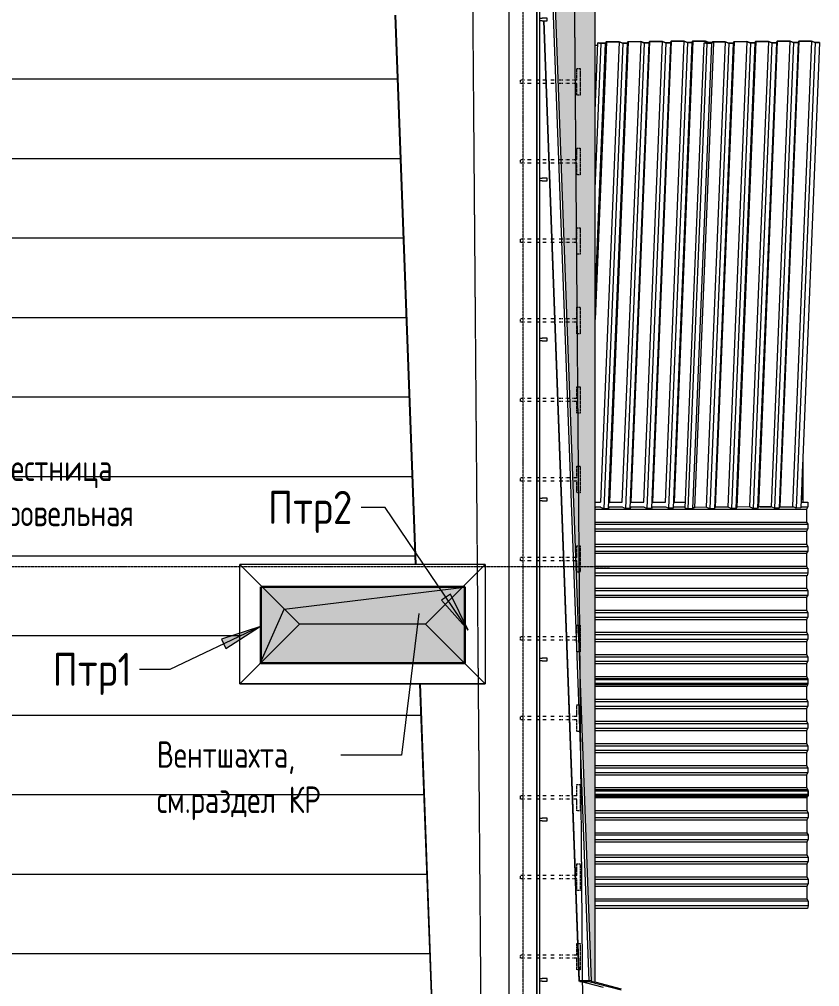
# Model space of a CAD drawing. Header units: millimetres. Extents: x -10178924 to 11692288, y -947381 to 58396.
# Drawn here: x 51549 to 57585, y -547449 to -540151 of the extents above; entities that cross this region are included whole.
import ezdxf

# ---------------------------------------------------------------- set-up
doc = ezdxf.new("R2010")
doc.units = ezdxf.units.MM
for name, pattern in [('ADSK_Линия сетки', [25, 20, -2.5, 0, -2.5]), ('ADSK_Скрыто', [6, 3, -3]), ('ADSK_Штриховая_ш3 п1_5', [4.5, 3, -1.5])]:
    doc.linetypes.add(name, pattern=pattern)
for name, color, linetype, lineweight in [('Аннотация', 7, 'Continuous', 18), ('Антураж', 7, 'Continuous', 18), ('Воздуховоды', 7, 'Continuous', 18), ('Крыша штриховка', 7, 'Continuous', 9), ('Обобщенные модели', 7, 'Continuous', 18), ('Ограждение', 7, 'Continuous', 9), ('Оси', 253, 'Continuous', 9), ('Перекрытие', 7, 'Continuous', 18), ('Перекрытие штриховка', 7, 'Continuous', 18), ('Узлы', 7, 'Continuous', 18)]:
    doc.layers.add(name, color=color, linetype=linetype, lineweight=lineweight)
doc.layers.add('Линии', color=7, linetype='Continuous', lineweight=9, true_color=0x00a600)
doc.styles.add('GOST Common_3', font='GOST_Common.ttf', dxfattribs={"width": 0.8, "height": 350})
doc.styles.add('GOST Common_4', font='GOST_Common.ttf', dxfattribs={"width": 0.9, "height": 200})

# ---------------------------------------------------------------- blocks, each defined once
blk = doc.blocks.new('Roof Cladding - 833x50mm-4469260-План кровли АР')
at = {"layer": 'Обобщенные модели'}
for p, q in [((55891.9, 18552.9), (57497, 18552.9)), ((57497, 18552.9), (57497, 18517.9)), ((55891.9, 18517.9), (57497, 18517.9)), ((55891.9, 18500.9), (57487, 18500.9)), ((57489, 18504.4), (57487, 18500.9)), ((57487, 18500.9), (57487, 18403.2)), ((57497, 18517.9), (57491, 18507.8)), ((55891.9, 18403.2), (57487, 18403.2)), ((57487, 18403.2), (57497, 18386.2)), ((55891.9, 18386.2), (57497, 18386.2)), ((55891.9, 18351.2), (57497, 18351.2)), ((55891.9, 18334.2), (57487, 18334.2)), ((57497, 18351.2), (57487, 18334.2)), ((57487, 18334.2), (57487, 18236.5)), ((57497, 18386.2), (57497, 18351.2)), ((55891.9, 18236.5), (57487, 18236.5)), ((55891.9, 18219.5), (57497, 18219.5)), ((55891.9, 18184.5), (57497, 18184.5)), ((57487, 18236.5), (57497, 18219.5)), ((57497, 18184.5), (57487, 18167.5)), ((57497, 18219.5), (57497, 18184.5)), ((55891.9, 18167.5), (57487, 18167.5)), ((57487, 18167.5), (57487, 18069.8)), ((55891.9, 18069.8), (57487, 18069.8)), ((55891.9, 18052.8), (57497, 18052.8)), ((57487, 18069.8), (57497, 18052.8)), ((57497, 18052.8), (57497, 18017.8)), ((55891.9, 18017.8), (57497, 18017.8)), ((55891.9, 18000.8), (57487, 18000.8)), ((57497, 18017.8), (57487, 18000.8)), ((57487, 18000.8), (57487, 17903.1)), ((55891.9, 17903.1), (57487, 17903.1)), ((55891.9, 17886.1), (57497, 17886.1)), ((57487, 17903.1), (57497, 17886.1)), ((57497, 17886.1), (57497, 17851.1)), ((55891.9, 17851.1), (57497, 17851.1)), ((55891.9, 17834.1), (57487, 17834.1)), ((57497, 17851.1), (57487, 17834.1)), ((57487, 17834.1), (57487, 17736.4)), ((55891.9, 17736.4), (57487, 17736.4)), ((57487, 17736.4), (57497, 17719.4)), ((57497, 17719.4), (55891.9, 17719.4)), ((57497, 17684.4), (55891.9, 17684.4)), ((57492.9, 17664.4), (55891.9, 17664.4)), ((57497, 17684.4), (57492.9, 17664.4)), ((57497, 17719.4), (57497, 17684.4))]:
    blk.add_line(p, q, dxfattribs=at)
blk = doc.blocks.new('Roof Cladding - 833x50mm-3052798-План кровли АР')
at = {"layer": 'Обобщенные модели'}
for p, q in [((55891.9, 19392.9), (57494.5, 19392.9)), ((55891.9, 19357.9), (57494.5, 19357.9)), ((55891.9, 19340.9), (57484.4, 19340.9)), ((57485.4, 19342.6), (57484.4, 19340.9)), ((57484.4, 19340.9), (57484.4, 19243.2)), ((57494.5, 19357.9), (57493, 19355.3)), ((57494.5, 19392.9), (57494.5, 19357.9)), ((55891.9, 19243.2), (57484.4, 19243.2)), ((55891.9, 19226.2), (57494.5, 19226.2)), ((57484.4, 19243.2), (57494.5, 19226.2)), ((57494.5, 19226.2), (57494.5, 19191.2)), ((55891.9, 19191.2), (57494.5, 19191.2)), ((55891.9, 19174.2), (57484.4, 19174.2)), ((57494.5, 19191.2), (57484.4, 19174.2)), ((57484.4, 19174.2), (57484.4, 19076.5)), ((55891.9, 19076.5), (57484.4, 19076.5)), ((55891.9, 19059.5), (57494.5, 19059.5)), ((57484.4, 19076.5), (57494.5, 19059.5)), ((57494.5, 19059.5), (57494.5, 19024.5)), ((55891.9, 19024.5), (57494.5, 19024.5)), ((55891.9, 19007.5), (57484.4, 19007.5)), ((57494.5, 19024.5), (57484.4, 19007.5)), ((57484.4, 19007.5), (57484.4, 18909.8)), ((55891.9, 18909.8), (57484.4, 18909.8)), ((57484.4, 18909.8), (57494.5, 18892.8)), ((55891.9, 18892.8), (57494.5, 18892.8)), ((55891.9, 18857.8), (57494.5, 18857.8)), ((55891.9, 18840.8), (57484.4, 18840.8)), ((57494.5, 18857.8), (57484.4, 18840.8)), ((57484.4, 18840.8), (57484.4, 18743.1)), ((57494.5, 18892.8), (57494.5, 18857.8)), ((55891.9, 18743.1), (57484.4, 18743.1)), ((55891.9, 18726.1), (57494.5, 18726.1)), ((55891.9, 18691.1), (57494.5, 18691.1)), ((57484.4, 18743.1), (57494.5, 18726.1)), ((57494.5, 18691.1), (57484.4, 18674.1)), ((57494.5, 18726.1), (57494.5, 18691.1)), ((55891.9, 18674.1), (57484.4, 18674.1)), ((57484.4, 18674.1), (57484.4, 18576.4)), ((55891.9, 18576.4), (57484.4, 18576.4)), ((57494.5, 18559.4), (55891.9, 18559.4)), ((57484.4, 18576.4), (57494.5, 18559.4)), ((57494.5, 18559.4), (57494.5, 18524.4)), ((57494.5, 18524.4), (55891.9, 18524.4)), ((57490.3, 18504.4), (55891.9, 18504.4)), ((57492.4, 18514.4), (57490.3, 18504.4))]:
    blk.add_line(p, q, dxfattribs=at)
blk = doc.blocks.new('Roof Cladding - 333x50mm-4469558-План кровли АР')
at = {"layer": 'Обобщенные модели'}
for p, q in [((55891.9, 20729.5), (55932.1, 20729.5)), ((55998.3, 20729.5), (56095.7, 20729.5)), ((56160.8, 20729.5), (56259.3, 20729.5)), ((56323.4, 20729.5), (56422.9, 20729.5)), ((56485.9, 20729.5), (56571.8, 20729.5)), ((57443.6, 20729.5), (57494.5, 20729.5)), ((57494.5, 20729.5), (57494.5, 20694.5)), ((55891.9, 20694.5), (55935, 20694.5)), ((55891.9, 20677.5), (57484.4, 20677.5)), ((55995.9, 20694.5), (56098.6, 20694.5)), ((56158.5, 20694.5), (56262.2, 20694.5)), ((56321, 20694.5), (56425.8, 20694.5)), ((56483.6, 20694.5), (56570.4, 20694.5)), ((57134.9, 20694.5), (57219.7, 20694.5)), ((57285.3, 20694.5), (57385.9, 20694.5)), ((57442.2, 20694.5), (57494.5, 20694.5)), ((57494.5, 20694.5), (57484.4, 20677.5)), ((57484.4, 20677.5), (57484.4, 20579.8)), ((55891.9, 20579.8), (57484.4, 20579.8)), ((55891.9, 20562.8), (57494.5, 20562.8)), ((55891.9, 20527.8), (57494.5, 20527.8)), ((55891.9, 20510.8), (57484.4, 20510.8)), ((57484.4, 20579.8), (57494.5, 20562.8)), ((57494.5, 20527.8), (57484.4, 20510.8)), ((57484.4, 20510.8), (57484.4, 20413.1)), ((57494.5, 20562.8), (57494.5, 20527.8)), ((55891.9, 20413.1), (57484.4, 20413.1)), ((55891.9, 20396.1), (57494.5, 20396.1)), ((57484.4, 20413.1), (57494.5, 20396.1)), ((57494.5, 20396.1), (57494.5, 20361.1)), ((55891.9, 20361.1), (57494.5, 20361.1)), ((55891.9, 20344.1), (57484.4, 20344.1)), ((57494.5, 20361.1), (57484.4, 20344.1)), ((57484.4, 20344.1), (57484.4, 20246.4)), ((55891.9, 20246.4), (57484.4, 20246.4)), ((57494.5, 20229.4), (55891.9, 20229.4)), ((57484.4, 20246.4), (57493.5, 20231.1)), ((57494.5, 20229.4), (57494.5, 20194.4)), ((57494.5, 20194.4), (55891.9, 20194.4)), ((57490.3, 20174.4), (55891.9, 20174.4)), ((57494.5, 20194.4), (57490.3, 20174.4))]:
    blk.add_line(p, q, dxfattribs=at)
blk = doc.blocks.new('Ограждение - 20 доп поручень 300-1864261-План кровли АР')
at = {"layer": 'Ограждение'}
for p, q in [((-60, 10), (-40, 10)), ((-60, 10), (-60, -10)), ((0, 10), (-40, 10)), ((0, -10), (0, 10)), ((-40, -10), (-60, -10)), ((-40, -10), (0, -10))]:
    blk.add_line(p, q, dxfattribs=at)
blk = doc.blocks.new('Ограждение - Ограждение-1863905-План кровли АР')
for p in [(55530.7, 24372.7), (55530.7, 23165.1), (55530.7, 21957.5), (55530.7, 20749.9), (55530.7, 19542.4), (55530.7, 18334.8), (55530.7, 17127.2)]:
    blk.add_blockref('Ограждение - 20 доп поручень 300-1864261-План кровли АР', p)
blk = doc.blocks.new('Тип верхнего поручня - Верхний поручень_Внутренний_-1864227-План кровли АР')
at = {"layer": 'Ограждение'}
for p, q in [((55450.7, 8375), (55450.7, 43298.8)), ((55470.7, 43308.8), (55470.7, 8365))]:
    blk.add_line(p, q, dxfattribs=at)
blk = doc.blocks.new('Тип верхнего поручня - Верхний поручень_Внутренний_-V18-План кровли АР')
at = {"layer": 'Ограждение'}
for p, q in [((55450.7, 43298.8), (55450.7, 8375)), ((55470.7, 43308.8), (55470.7, 8365))]:
    blk.add_line(p, q, dxfattribs=at)
blk = doc.blocks.new('Зонт прямоугольного сечения - Стандартное-5956564-План кровли АР')
at = {"layer": 'Воздуховоды'}
for p, q in [((0, 475), (-450, 925)), ((-450, 925), (-450, -925)), ((-450, 925), (450, 925)), ((-450, 925), (450, 925)), ((-450, 925), (-450, -925)), ((450, 925), (0, 475)), ((450, -925), (450, 925)), ((450, 925), (450, -925)), ((0, 475), (0, -475)), ((-450, -925), (0, -475)), ((0, -475), (450, -925)), ((450, -925), (-450, -925)), ((450, -925), (-450, -925))]:
    blk.add_line(p, q, dxfattribs=at)
blk = doc.blocks.new('Roof Cladding - 833x50mm-V65-План кровли АР')
at = {"layer": 'Обобщенные модели'}
for p, q in [((55891.9, 20231.1), (57494.5, 20231.1)), ((57494.5, 20231.1), (57494.5, 20196.1)), ((55891.9, 20196.1), (57494.5, 20196.1)), ((57484.4, 20174.4), (57484.4, 20081.4)), ((55891.9, 20081.4), (57484.4, 20081.4)), ((57484.4, 20081.4), (57494.5, 20064.4)), ((55891.9, 20064.4), (57494.5, 20064.4)), ((55891.9, 20029.4), (57494.5, 20029.4)), ((55891.9, 20012.4), (57484.4, 20012.4)), ((57494.5, 20029.4), (57484.4, 20012.4)), ((57484.4, 20012.4), (57484.4, 19914.7)), ((57494.5, 20064.4), (57494.5, 20029.4)), ((55891.9, 19914.7), (57484.4, 19914.7)), ((55891.9, 19897.7), (57494.5, 19897.7)), ((55891.9, 19862.7), (57494.5, 19862.7)), ((57484.4, 19914.7), (57494.5, 19897.7)), ((57494.5, 19862.7), (57484.4, 19845.7)), ((57494.5, 19897.7), (57494.5, 19862.7)), ((55891.9, 19845.7), (57484.4, 19845.7)), ((57484.4, 19845.7), (57484.4, 19748)), ((55891.9, 19748), (57484.4, 19748)), ((55891.9, 19731), (57494.5, 19731)), ((57484.4, 19748), (57494.5, 19731)), ((57494.5, 19731), (57494.5, 19696)), ((55891.9, 19696), (57494.5, 19696)), ((55891.9, 19679), (57484.4, 19679)), ((57494.5, 19696), (57484.4, 19679)), ((57484.4, 19679), (57484.4, 19581.3)), ((55891.9, 19581.3), (57484.4, 19581.3)), ((55891.9, 19564.3), (57494.5, 19564.3)), ((57484.4, 19581.3), (57494.5, 19564.3)), ((57494.5, 19564.3), (57494.5, 19529.3)), ((55891.9, 19529.3), (57494.5, 19529.3)), ((55891.9, 19512.3), (57484.4, 19512.3)), ((57494.5, 19529.3), (57484.4, 19512.3)), ((57484.4, 19512.3), (57484.4, 19414.6)), ((55891.9, 19414.6), (57484.4, 19414.6)), ((57484.4, 19414.6), (57494.5, 19397.6)), ((57494.5, 19397.6), (55891.9, 19397.6)), ((57494.5, 19362.6), (55891.9, 19362.6)), ((57490.3, 19342.6), (55891.9, 19342.6)), ((57493, 19355.3), (57490.3, 19342.6)), ((57494.5, 19397.6), (57494.5, 19362.6))]:
    blk.add_line(p, q, dxfattribs=at)
blk = doc.blocks.new('Roof Cladding - 833x50mm-4569258-План кровли АР')
at = {"layer": 'Обобщенные модели'}
for p, q in [((55977.1, 24202.6), (55891.9, 22109.2)), ((55891.9, 23683), (55912.8, 24195.8)), ((55891.9, 22254.3), (55970.7, 24191.9)), ((55891.9, 23094.4), (55936.5, 24191.6)), ((55913.6, 24196.1), (55912.8, 24195.8)), ((55912.8, 24195.8), (55936.5, 24191.6)), ((55936.8, 24191.9), (55913.6, 24196.1)), ((56072.5, 24203.4), (55931.2, 20729.5)), ((55936.5, 24191.6), (55970.7, 24191.9)), ((55969.4, 24192.2), (55936.8, 24191.9)), ((56099.3, 24192.9), (55956.5, 20680.7)), ((55975.7, 24203), (55969.4, 24192.2)), ((55970.7, 24191.9), (55977.1, 24202.6)), ((56073.2, 24203.8), (55975.7, 24203)), ((55977.1, 24202.6), (56072.5, 24203.4)), ((56133.5, 24193.2), (55990.7, 20681)), ((56139.8, 24204), (55998.5, 20729.5)), ((56072.5, 24203.4), (56099.3, 24192.9)), ((56100.1, 24193.3), (56073.2, 24203.8)), ((56235.3, 24204.7), (56093.9, 20729.5)), ((56099.3, 24192.9), (56133.5, 24193.2)), ((56132.2, 24193.5), (56100.1, 24193.3)), ((56262.1, 24194.2), (56119.3, 20682)), ((56138.5, 24204.3), (56132.2, 24193.5)), ((56133.5, 24193.2), (56139.8, 24204)), ((56236, 24205.1), (56138.5, 24204.3)), ((56139.8, 24204), (56235.3, 24204.7)), ((56296.3, 24194.5), (56153.5, 20682.3)), ((56302.6, 24205.3), (56161.3, 20729.5)), ((56235.3, 24204.7), (56262.1, 24194.2)), ((56262.8, 24194.6), (56236, 24205.1)), ((56398, 24206.1), (56256.7, 20729.5)), ((56262.1, 24194.2), (56296.3, 24194.5)), ((56294.9, 24194.8), (56262.8, 24194.6)), ((56424.9, 24195.5), (56282.1, 20683.3)), ((56301.3, 24205.6), (56294.9, 24194.8)), ((56296.3, 24194.5), (56302.6, 24205.3)), ((56398.8, 24206.4), (56301.3, 24205.6)), ((56302.6, 24205.3), (56398, 24206.1)), ((56459.1, 24195.8), (56316.2, 20683.6)), ((56465.4, 24206.6), (56324, 20729.5)), ((56398, 24206.1), (56424.9, 24195.5)), ((56425.6, 24195.9), (56398.8, 24206.4)), ((56560.8, 24207.4), (56419.4, 20729.5)), ((56424.9, 24195.5), (56459.1, 24195.8)), ((56457.7, 24196.1), (56425.6, 24195.9)), ((56587.7, 24196.9), (56444.9, 20684.6)), ((56464.1, 24206.9), (56457.7, 24196.1)), ((56459.1, 24195.8), (56465.4, 24206.6)), ((56561.6, 24207.7), (56464.1, 24206.9)), ((56465.4, 24206.6), (56560.8, 24207.4)), ((56621.9, 24197.1), (56479, 20684.9)), ((56628.2, 24207.9), (56486.7, 20729.5)), ((56560.8, 24207.4), (56587.7, 24196.9)), ((56588.4, 24197.2), (56561.6, 24207.7)), ((56587.7, 24196.9), (56621.9, 24197.1)), ((56620.5, 24197.5), (56588.4, 24197.2)), ((56626.9, 24208.2), (56620.5, 24197.5)), ((56621.9, 24197.1), (56628.2, 24207.9)), ((56724.3, 24209), (56626.9, 24208.2)), ((56628.2, 24207.9), (56723.6, 24208.7)), ((56784.7, 24198.5), (56641.8, 20686.2)), ((56723.6, 24208.7), (56723, 24194)), ((56723.6, 24208.7), (56750.5, 24198.2)), ((56751.2, 24198.5), (56724.3, 24209)), ((56750.5, 24198.2), (56750.2, 24191.7)), ((56750.5, 24198.2), (56784.7, 24198.5)), ((56784.3, 24198.8), (56751.2, 24198.5)), ((56784.7, 24198.5), (56784.3, 24198.8)), ((55897.7, 20690.9), (55891.9, 20690.9)), ((55956.5, 20680.7), (55929.6, 20691.2)), ((55990.7, 20681), (55956.5, 20680.7)), ((55997, 20691.7), (55990.7, 20681)), ((56119.3, 20682), (56094.5, 20691.7)), ((56153.5, 20682.3), (56119.3, 20682)), ((56159.8, 20693.1), (56153.5, 20682.3)), ((56282.1, 20683.3), (56259, 20692.3)), ((56316.2, 20683.6), (56282.1, 20683.3)), ((56321.5, 20692.6), (56316.2, 20683.6)), ((56444.9, 20684.6), (56423.6, 20693)), ((56479, 20684.9), (56444.9, 20684.6)), ((56483.4, 20692.4), (56479, 20684.9)), ((56641.8, 20686.2), (56630.8, 20686.1))]:
    blk.add_line(p, q, dxfattribs=at)
blk = doc.blocks.new('Roof Cladding - 833x50mm-V68-План кровли АР')
at = {"layer": 'Обобщенные модели'}
for p, q in [((56569.9, 20683.6), (56712.8, 24195.8)), ((56593.7, 20679.4), (56736.5, 24191.6)), ((56627.9, 20679.7), (56770.7, 24191.9)), ((56713.6, 24196.1), (56712.8, 24195.8)), ((56712.8, 24195.8), (56736.5, 24191.6)), ((56736.8, 24191.9), (56713.6, 24196.1)), ((56872.5, 24203.4), (56729.6, 20691.2)), ((56736.5, 24191.6), (56770.7, 24191.9)), ((56769.4, 24192.2), (56736.8, 24191.9)), ((56899.3, 24192.9), (56756.5, 20680.7)), ((56772, 24196.6), (56769.4, 24192.2)), ((56770.7, 24191.9), (56773.5, 24196.7)), ((56775.7, 24203), (56773, 24198.4)), ((56774.7, 24198.7), (56777.1, 24202.6)), ((56873.2, 24203.8), (56775.7, 24203)), ((56777.1, 24202.6), (56776.9, 24198.7)), ((56777.1, 24202.6), (56872.5, 24203.4)), ((56933.5, 24193.2), (56790.7, 20681)), ((56939.8, 24204), (56797, 20691.7)), ((56872.5, 24203.4), (56899.3, 24192.9)), ((56900.1, 24193.3), (56873.2, 24203.8)), ((57035.3, 24204.7), (56892.4, 20692.5)), ((56899.3, 24192.9), (56933.5, 24193.2)), ((56932.2, 24193.5), (56900.1, 24193.3)), ((57062.1, 24194.2), (56919.3, 20682)), ((56938.5, 24204.3), (56932.2, 24193.5)), ((56933.5, 24193.2), (56939.8, 24204)), ((57036, 24205.1), (56938.5, 24204.3)), ((56939.8, 24204), (57035.3, 24204.7)), ((57096.3, 24194.5), (56953.5, 20682.3)), ((57102.6, 24205.3), (56959.8, 20693.1)), ((57035.3, 24204.7), (57062.1, 24194.2)), ((57062.8, 24194.6), (57036, 24205.1)), ((57198, 24206.1), (57055.2, 20693.8)), ((57062.1, 24194.2), (57096.3, 24194.5)), ((57094.9, 24194.8), (57062.8, 24194.6)), ((57224.9, 24195.5), (57082.1, 20683.3)), ((57101.3, 24205.6), (57094.9, 24194.8)), ((57096.3, 24194.5), (57102.6, 24205.3)), ((57198.8, 24206.4), (57101.3, 24205.6)), ((57102.6, 24205.3), (57198, 24206.1)), ((57259.1, 24195.8), (57116.2, 20683.6)), ((57265.4, 24206.6), (57122.6, 20694.5)), ((57198, 24206.1), (57224.9, 24195.5)), ((57225.6, 24195.9), (57198.8, 24206.4)), ((57360.8, 24207.4), (57218, 20695.1)), ((57224.9, 24195.5), (57259.1, 24195.8)), ((57257.7, 24196.1), (57225.6, 24195.9)), ((57387.7, 24196.9), (57244.9, 20684.6)), ((57264.1, 24206.9), (57257.7, 24196.1)), ((57259.1, 24195.8), (57265.4, 24206.6)), ((57361.6, 24207.7), (57264.1, 24206.9)), ((57265.4, 24206.6), (57360.8, 24207.4)), ((57421.9, 24197.1), (57279, 20684.9)), ((57428.2, 24207.9), (57285.4, 20695.7)), ((57360.8, 24207.4), (57387.7, 24196.9)), ((57388.4, 24197.2), (57361.6, 24207.7)), ((57523.6, 24208.7), (57380.9, 20699.7)), ((57387.7, 24196.9), (57421.9, 24197.1)), ((57420.5, 24197.5), (57388.4, 24197.2)), ((57550.5, 24198.2), (57407.6, 20686)), ((57426.9, 24208.2), (57420.5, 24197.5)), ((57421.9, 24197.1), (57428.2, 24207.9)), ((57524.3, 24209), (57426.9, 24208.2)), ((57428.2, 24207.9), (57523.6, 24208.7)), ((57584.7, 24198.5), (57441.8, 20686.2)), ((57523.6, 24208.7), (57550.5, 24198.2)), ((57551.2, 24198.5), (57524.3, 24209)), ((57550.5, 24198.2), (57584.7, 24198.5)), ((57584.3, 24198.8), (57551.2, 24198.5)), ((57584.7, 24198.5), (57584.3, 24198.8)), ((56593.7, 20679.4), (56569.9, 20683.6)), ((56627.9, 20679.7), (56593.7, 20679.4)), ((56631.7, 20686.2), (56627.9, 20679.7)), ((56729.6, 20691.2), (56642.4, 20690.5)), ((56756.5, 20680.7), (56729.6, 20691.2)), ((56790.7, 20681), (56756.5, 20680.7)), ((56797, 20691.7), (56790.7, 20681)), ((56892.4, 20692.5), (56797, 20691.7)), ((56919.3, 20682), (56892.4, 20692.5)), ((56953.5, 20682.3), (56919.3, 20682)), ((56959.8, 20693.1), (56953.5, 20682.3)), ((57055.2, 20693.8), (56959.8, 20693.1)), ((57082.1, 20683.3), (57055.2, 20693.8)), ((57116.2, 20683.6), (57082.1, 20683.3)), ((57122.6, 20694.4), (57116.2, 20683.6)), ((57218, 20695.1), (57122.6, 20694.4)), ((57244.9, 20684.6), (57218, 20695.1)), ((57279, 20684.9), (57244.9, 20684.6)), ((57285.4, 20695.7), (57279, 20684.9)), ((57407.6, 20686), (57380.8, 20696.5)), ((57441.8, 20686.2), (57407.6, 20686))]:
    blk.add_line(p, q, dxfattribs=at)
blk = doc.blocks.new('Антураж 16 - Антураж 16-5664382-План кровли АР')
at = {"layer": 'Антураж'}
for p, q in [((55846.2, 17117.4), (55557.4, 24950.1)), ((54536.5, 20260.6), (54383.7, 24405)), ((54386.1, 24405), (54538.9, 20260.6)), ((55771.7, 17115.8), (55504.5, 24362.7)), ((55774.4, 17120.6), (55507.4, 24362.7)), ((54658.5, 16953.2), (54569.7, 19360.6)), ((54572.1, 19360.6), (54660.8, 16953.2)), ((55954, 17068.4), (55771.7, 17115.8)), ((55773.4, 17115.3), (55774.2, 17119.6)), ((55845.9, 17119.6), (55774.2, 17119.6)), ((55775.6, 17114.7), (55844.9, 17114.7)), ((55845.9, 17119.6), (55844.9, 17114.7)), ((55844.9, 17114.7), (56088.9, 17051.3)), ((55861.2, 17115.6), (55846.1, 17119.5)), ((55861.1, 17118.1), (55846.2, 17117.4)), ((56090, 17056.2), (55891.9, 17107.6))]:
    blk.add_line(p, q, dxfattribs=at)
blk = doc.blocks.new('Кровля')
at = {"layer": 'Аннотация', "lineweight": 9}
for points in [[(54934.6, 19764.3), (54799.3, 20034.9), (54733.8, 19990.7)], [(53360.6, 19790.3), (53072.8, 19696.9), (53106.8, 19625.6)]]:
    blk.add_hatch(color=256, dxfattribs=at).paths.add_polyline_path(points)
at = {"layer": 'Крыша штриховка'}
h = blk.add_hatch(dxfattribs=at)
h.set_pattern_fill('FP_19', color=256, style=0, pattern_type=2)
h.set_pattern_definition([(180, (12858, 0), (-7e-14, -600), [])])
h.paths.add_polyline_path([(55692.2, 8224.7), (55789.3, 8458.8), (55786.6, 8458.1), (55690.4, 8226.4)])
h.paths.add_polyline_path([(55876.3, 8456), (55881.3, 8468), (55862.9, 8463.2), (55871.1, 8458.8)])
h.paths.add_polyline_path([(55773.4, 8781.3), (55774.4, 8787.4), (55626.4, 12784.8), (55637.6, 12785), (55712.9, 12786.1), (55712.9, 12786.3), (55698, 12786.8), (55626.4, 12787), (55774.6, 16788.4), (55861.1, 16787.7), (55860.9, 16796.7), (55844.9, 16792.8), (55774.2, 16792.8), (55773.3, 16797), (55771.9, 16796.7), (55623.5, 12784.7), (55771.7, 8781.8), (55773.3, 8781.4)])
h.paths.add_polyline_path([(55861.2, 8781.6), (55861.1, 8784), (55854.8, 8783.3), (55861.1, 8781.7)])
h.paths.add_polyline_path([(54635.5, 9239.6), (54504.1, 12786.7), (54554.6, 14147.7), (51574, 14147.7), (51574, 16257.7), (51565.3, 16257.7), (51565.3, 16407.7), (51574, 16407.7), (51574, 16447.7), (54639.7, 16447.7), (54658.4, 16953.6), (54569.7, 19360.6), (53212.1, 19360.6), (53212.1, 20260.6), (54536.5, 20260.6), (54383.7, 24405), (51574, 24405.6), (51574, 26515), (51565.3, 26515), (51565.3, 26665), (51574, 26665), (51574, 26705), (54428.3, 26705), (54640.4, 32458.3), (51574, 32458.3), (51574, 34758.3), (54595.3, 34758.3), (54583.9, 35065.7), (52247.1, 35065.7), (52247.1, 36265), (54539.8, 36265.7), (54469.2, 38183.6), (54627, 42520), (50536.5, 38618.7), (50587.1, 38618.7), (50587.1, 29068.6), (50948.6, 29068.6), (50948.6, 27668.6), (50587.1, 27668.6), (50587.1, 27663), (50948.6, 27663), (50948.6, 22063), (50587.1, 22062.9), (50587.1, 13412.8), (50610.6, 13379.2), (50587.1, 13362.8), (50587.1, 13318.7), (50524.1, 13318.7), (50461.9, 13275.3), (50450.6, 13259.1), (54634.6, 9240.4)])
h.paths.add_polyline_path([(55699.6, 12786.8), (55699.6, 12786.9), (55699.6, 12786.8)])
h.paths.add_polyline_path([(50500.4, 13537), (50500.4, 38585.3), (50479, 38565), (50479, 30398.9), (50498.7, 30398.9), (50498.7, 28998.9), (50479, 28998.9), (50479, 13567.6), (50499.2, 13538.7)])
h.paths.add_polyline_path([(55773.4, 17115.3), (55774.5, 17119.6), (55507.4, 24362.7), (55504.5, 24362.7), (55771.9, 17115.7), (55773.3, 17115.4)])
h.paths.add_polyline_path([(55861.2, 17115.6), (55861.1, 17118.1), (55855.5, 17117.1), (55860.7, 17115.8)])
h.paths.add_polyline_path([(55503.8, 24382.7), (55506.7, 24382.7), (55485.8, 24950.7), (55508.6, 25570.3), (55505.7, 25570.3), (55482.9, 24949.9), (55502.9, 24405.6)])
h.paths.add_polyline_path([(55509.4, 25590.3), (55774.6, 32783.3), (55861.2, 32784.3), (55860.8, 32788.2), (55844.9, 32784.3), (55774.2, 32784.3), (55773.3, 32788.6), (55771.8, 32788.2), (55506.4, 25590.3)])
h.paths.add_polyline_path([(55861.2, 33107.2), (55861.1, 33109.7), (55854.4, 33108.9), (55861.1, 33107.2)])
h.paths.add_polyline_path([(55589.3, 38159.5), (55600, 38159.7), (55675.4, 38160.2), (55675.3, 38161.4), (55589.2, 38161.8), (55589.3, 38159.7)])
h.paths.add_polyline_path([(55662, 38161.9), (55662, 38162), (55662, 38161.9)])
h.paths.add_polyline_path([(55859.8, 43232.3), (55859.8, 43238.6), (55838.3, 43233), (55853, 43232.6)])
h.paths.add_polyline_path([(55835.6, 43550.7), (55831.3, 43558.8), (55824, 43553.8), (55835.5, 43550.8)])
at = {"layer": 'Перекрытие штриховка', "lineweight": 9}
h = blk.add_hatch(dxfattribs=at)
h.set_pattern_fill('FP_53', color=256, style=0, pattern_type=2)
h.set_pattern_definition([(272.008, (56038.95, 24010.8), (351.63, 29.325), [389.136, 0, 0, 0]), (272.008, (56122.95, 24017.82), (351.63, 29.325), [389.136, 0, 0, 0]), (272.008, (56127.83, 24018.22), (351.63, 29.325), [389.136, 0, 0, 0]), (272.008, (56005.74, 24008.04), (351.63, 29.325), [389.136, 0, 0, 0]), (272.008, (56010.62, 24008.45), (351.63, 29.325), [389.136, 0, 0, 0]), (272.008, (56034.06, 24010.4), (351.63, 29.325), [389.136, 0, 0, 0]), (272.008, (56151.27, 24020.18), (351.63, 29.325), [389.136, 0, 0, 0]), (272.008, (56268.5, 24029.96), (351.63, 29.325), [389.136, 0, 0, 0]), (272.008, (56273.37, 24030.36), (351.63, 29.325), [389.136, 0, 0, 0]), (272.008, (56357.37, 24037.37), (351.63, 29.325), [389.136, 0, 0, 0]), (272.008, (56156.16, 24020.6), (351.63, 29.325), [389.136, 0, 0, 0]), (272.008, (56240.16, 24027.6), (351.63, 29.325), [389.136, 0, 0, 0]), (272.008, (56245.04, 24028), (351.63, 29.325), [389.136, 0, 0, 0])])
h.paths.add_polyline_path([(57458.4, 20729.5), (57458.4, 21094.4), (57443.6, 20729.5)])
h.paths.add_polyline_path([(55891.9, 23683), (55912.1, 24178.8), (55891.9, 24178.8), (55891.9, 23885)])
at = {"layer": 'Узлы', "true_color": 0xffffff}
h = blk.add_hatch(color=7, dxfattribs=at)
h.paths.add_polyline_path([(41826.4, -521.9), (49650.9, -521.9), (49650.9, 475.1), (49562.8, 474), (49503.2, -470.6), (45149.2, -323.1), (41142.1, -458.2), (41079.8, -77.1), (41079.8, -521.9), (41465, -521.9)])
h.paths.add_polyline_path([(-453.6, -388.9), (8078.1, -388.9), (8077.3, -26.3), (7973.5, -276.8), (3655.9, -146.8), (-674.6, -298.6), (-736.9, 259.3), (-736.9, -388.9)])
h.paths.add_polyline_path([(41079.8, 177.9), (41097.9, 182.8), (41188.3, 1719.8), (35856.5, 1526.9), (35850.1, 1488.2), (41079.8, 1488.2), (41079.8, 182)])
h.paths.add_polyline_path([(8078.1, 312.2), (8078.1, 1488.2), (12889.9, 1488.2), (12882.6, 1527), (8005.2, 1701.9), (8062.3, 316.3)])
h.paths.add_polyline_path([(-736.9, 502.7), (-468.8, 8048.7), (-6523.1, 7837.4), (-6529.6, 7798.6), (-736.9, 7798.6), (-736.9, 522.8)])
h.paths.add_polyline_path([(49650.9, 797.5), (49650.9, 7859.4), (55891.9, 7859.4), (55891.9, 8470.8), (55881.1, 8467.5), (55687, 7999.8), (49350.5, 8221), (49618.7, 803.5), (49632.8, 802.6), (49650.1, 797.7)])
h.paths.add_polyline_path([(16530.7, 1488.2), (35571.8, 1488.2), (35566.4, 1520.3), (29060, 1756.5), (29059.6, 1633.4), (19380, 1633.4), (19380, 1744.1), (13174.7, 1526.9), (13168.2, 1488.2), (15807.9, 1488.2)])
h.paths.add_polyline_path([(-7227.8, 7798.6), (-6807.9, 7798.6), (-6813, 7829.1), (-7122.5, 7899.2), (-6947.6, 14171.4), (-7182.5, 20168.5), (-7227.8, 20180.1), (-7227.8, 7899.2)])
h.paths.add_polyline_path([(55891.9, 8773.7), (55891.9, 16804.8), (55861.4, 16796.7), (55713, 12784.8), (55861.2, 8781.6), (55864.6, 8780.7)])
h.paths.add_polyline_path([(24355.3, 13320.2), (32597, 13639), (32606.4, 13678.1), (16107.8, 13678.1), (16117.8, 13638.2), (24355.3, 13320.2)])
h.paths.add_polyline_path([(10664.9, 13409.4), (15825, 13609.8), (15841.3, 13678.1), (11105, 13678.1), (11105, 21012.5), (10508.5, 21012), (10529.1, 20925.4), (10923.6, 20798), (10667.1, 13472.9)])
h.paths.add_polyline_path([(38181.7, 13414.1), (37897.5, 20847.2), (38471.4, 21009.5), (38481.1, 21051.3), (37706.7, 21051.3), (37706.7, 13678.1), (32878, 13678.1), (32887.7, 13637.6), (38174.9, 13414.4)])
h.paths.add_polyline_path([(55891.9, 17107.6), (55891.9, 32796.3), (55861.3, 32788.2), (55572.3, 24949.4), (55861.2, 17115.6), (55864.6, 17114.7)])
h.paths.add_polyline_path([(-7227.8, 20474.6), (-7182.8, 20486.1), (-6960.1, 26174.2), (-7182.6, 31854.5), (-7227.8, 31866), (-7227.8, 20478.7)])
h.paths.add_polyline_path([(45338.1, 20583.1), (45060.3, 27855.3), (45031.9, 27862.7), (45031.9, 21051.3), (38748.9, 21051.3), (38758.7, 21008.8), (45143.6, 20595.7)])
h.paths.add_polyline_path([(3392.9, 20705.4), (10228.7, 20955.9), (10241.6, 21012.5), (3737.3, 21012.5), (3737.3, 28192.7), (3693.8, 28181.5), (3395.2, 20761.3)])
h.paths.add_polyline_path([(45031.9, 28151.9), (45060.5, 28159.8), (45349.7, 35731.9), (45288.1, 37345), (45031.9, 37345), (45031.9, 28159.8)])
h.paths.add_polyline_path([(3737.3, 28469.4), (3737.3, 42947.5), (3702.4, 42938.6), (3419.3, 35707.7), (3702.4, 28478.4), (3736.8, 28469.6)])
h.paths.add_polyline_path([(-7227.8, 32160.5), (-7192.2, 32169.6), (-7003.4, 37563.7), (-7192, 42951.9), (-7227.8, 42961.1), (-7227.8, 32164.6)])
h.paths.add_polyline_path([(55891.9, 33099.2), (55891.9, 43246.9), (55860, 43238.6), (55675.4, 38159.5), (55861.2, 33107.2), (55864.6, 33106.3)])
h.paths.add_polyline_path([(45071.8, 38095), (45259.5, 38095), (45067.3, 43127.7), (45031.9, 43136.9), (45031.9, 38095), (45070, 38095)])
h.paths.add_polyline_path([(3737.3, 43224.3), (3737.3, 43716.6), (-7227.8, 43716.6), (-7227.8, 43255.6), (-7191.7, 43264.8), (-7067.6, 43609), (-1846.2, 43421.7), (3578, 43616.1), (3702.1, 43233.3), (3736.9, 43224.4)])
h.paths.add_polyline_path([(45031.9, 43426.1), (45104.3, 43444.9), (45207, 43781.1), (50463, 43599.1), (55714, 43781), (55835.6, 43550.7), (55891.9, 43536.1), (55891.9, 43898.8), (45031.9, 43898.8), (45031.9, 43440)])
blk.add_hatch(color=7, dxfattribs=at).paths.add_polyline_path([(53369.4, 19515.7), (54909.6, 19515.7), (54909.6, 20090), (53369.4, 20090), (53369.4, 19517.9)])
at = {"layer": 'Аннотация', "lineweight": 9}
for p, q in [((54308.5, 20690.2), (54125.9, 20690.2)), ((54934.6, 19764.3), (54308.5, 20690.2)), ((54799.3, 20034.9), (54733.8, 19990.7)), ((54934.6, 19764.3), (54799.3, 20034.9)), ((54733.8, 19990.7), (54934.6, 19764.3)), ((54562.5, 19891.3), (54430, 18821.6)), ((53360.6, 19790.3), (52684.7, 19468.3)), ((53360.6, 19790.3), (53072.8, 19696.9)), ((53106.8, 19625.6), (53360.6, 19790.3)), ((53072.8, 19696.9), (53106.8, 19625.6)), ((52684.7, 19468.3), (52454.5, 19468.3)), ((54112.7, 18821.6), (53972.7, 18821.6)), ((54430, 18821.6), (54112.7, 18821.6))]:
    blk.add_line(p, q, dxfattribs=at)
at = {"layer": 'Линии', "color": 7, "linetype": 'ADSK_Штриховая_ш3 п1_5'}
for p, q in [((55870.3, 8059.4), (55582.1, 43698.8)), ((54818.5, 42898.8), (55095.8, 8609.4))]:
    blk.add_line(p, q, dxfattribs=at)
at = {"layer": 'Линии', "color": 5, "true_color": 0x0000ff}
blk.add_line((55241.9, 8509.4), (55241.9, 43248.8), dxfattribs=at)
at = {"layer": 'Линии', "color": 7}
for p, q in [((55891.9, 17107.6), (55891.9, 32796.3)), ((55572.3, 24950.1), (55861.2, 17115.6)), ((53546.8, 19923.6), (54905.4, 20088.2)), ((53365.3, 19513.9), (53546.8, 19923.6)), ((55861.2, 17115.6), (55891.9, 17107.6))]:
    blk.add_line(p, q, dxfattribs=at)
at = {"layer": 'Линии', "color": 7, "linetype": 'ADSK_Скрыто'}
for p, q in [((55753.1, 24000.9), (55778.1, 24000.9)), ((55753.1, 23913.4), (55753.1, 24000.9)), ((55778.1, 24000.9), (55778.1, 23800.9)), ((55328.1, 23888.4), (55328.1, 23913.4)), ((55358.1, 23913.4), (55328.1, 23913.4)), ((55358.1, 23888.4), (55328.1, 23888.4)), ((55408.1, 23913.4), (55378.1, 23913.4)), ((55408.1, 23888.4), (55378.1, 23888.4)), ((55473.1, 23913.4), (55443.1, 23913.4)), ((55473.1, 23888.4), (55443.1, 23888.4)), ((55523.1, 23913.4), (55493.1, 23913.4)), ((55523.1, 23888.4), (55493.1, 23888.4)), ((55583.1, 23913.4), (55553.1, 23913.4)), ((55583.1, 23888.4), (55553.1, 23888.4)), ((55648.1, 23913.4), (55618.1, 23913.4)), ((55648.1, 23888.4), (55618.1, 23888.4)), ((55698.1, 23913.4), (55668.1, 23913.4)), ((55698.1, 23888.4), (55668.1, 23888.4)), ((55753.1, 23913.4), (55718.1, 23913.4)), ((55753.1, 23888.4), (55718.1, 23888.4)), ((55753.1, 23800.9), (55753.1, 23888.4)), ((55778.1, 23800.9), (55753.1, 23800.9)), ((55753.1, 23400.9), (55778.1, 23400.9)), ((55753.1, 23313.4), (55753.1, 23400.9)), ((55778.1, 23400.9), (55778.1, 23200.9)), ((55328.1, 23288.4), (55328.1, 23313.4)), ((55358.1, 23313.4), (55328.1, 23313.4)), ((55358.1, 23288.4), (55328.1, 23288.4)), ((55408.1, 23313.4), (55378.1, 23313.4)), ((55408.1, 23288.4), (55378.1, 23288.4)), ((55473.1, 23313.4), (55443.1, 23313.4)), ((55473.1, 23288.4), (55443.1, 23288.4)), ((55523.1, 23313.4), (55493.1, 23313.4)), ((55523.1, 23288.4), (55493.1, 23288.4)), ((55583.1, 23313.4), (55553.1, 23313.4)), ((55583.1, 23288.4), (55553.1, 23288.4)), ((55648.1, 23313.4), (55618.1, 23313.4)), ((55648.1, 23288.4), (55618.1, 23288.4)), ((55698.1, 23313.4), (55668.1, 23313.4)), ((55698.1, 23288.4), (55668.1, 23288.4)), ((55753.1, 23313.4), (55718.1, 23313.4)), ((55753.1, 23288.4), (55718.1, 23288.4)), ((55753.1, 23200.9), (55753.1, 23288.4)), ((55778.1, 23200.9), (55753.1, 23200.9)), ((55753.1, 22800.9), (55778.1, 22800.9)), ((55753.1, 22713.4), (55753.1, 22800.9)), ((55778.1, 22800.9), (55778.1, 22600.9)), ((55328.1, 22688.4), (55328.1, 22713.4)), ((55358.1, 22713.4), (55328.1, 22713.4)), ((55408.1, 22713.4), (55378.1, 22713.4)), ((55473.1, 22713.4), (55443.1, 22713.4)), ((55523.1, 22713.4), (55493.1, 22713.4)), ((55583.1, 22713.4), (55553.1, 22713.4)), ((55648.1, 22713.4), (55618.1, 22713.4)), ((55698.1, 22713.4), (55668.1, 22713.4)), ((55753.1, 22713.4), (55718.1, 22713.4)), ((55358.1, 22688.4), (55328.1, 22688.4)), ((55408.1, 22688.4), (55378.1, 22688.4)), ((55473.1, 22688.4), (55443.1, 22688.4)), ((55523.1, 22688.4), (55493.1, 22688.4)), ((55583.1, 22688.4), (55553.1, 22688.4)), ((55648.1, 22688.4), (55618.1, 22688.4)), ((55698.1, 22688.4), (55668.1, 22688.4)), ((55753.1, 22688.4), (55718.1, 22688.4)), ((55753.1, 22600.9), (55753.1, 22688.4)), ((55778.1, 22600.9), (55753.1, 22600.9)), ((55753.1, 22200.9), (55778.1, 22200.9)), ((55753.1, 22113.4), (55753.1, 22200.9)), ((55778.1, 22200.9), (55778.1, 22000.9)), ((55328.1, 22088.4), (55328.1, 22113.4)), ((55358.1, 22113.4), (55328.1, 22113.4)), ((55408.1, 22113.4), (55378.1, 22113.4)), ((55473.1, 22113.4), (55443.1, 22113.4)), ((55523.1, 22113.4), (55493.1, 22113.4)), ((55583.1, 22113.4), (55553.1, 22113.4)), ((55648.1, 22113.4), (55618.1, 22113.4)), ((55698.1, 22113.4), (55668.1, 22113.4)), ((55753.1, 22113.4), (55718.1, 22113.4)), ((55358.1, 22088.4), (55328.1, 22088.4)), ((55408.1, 22088.4), (55378.1, 22088.4)), ((55473.1, 22088.4), (55443.1, 22088.4)), ((55523.1, 22088.4), (55493.1, 22088.4)), ((55583.1, 22088.4), (55553.1, 22088.4)), ((55648.1, 22088.4), (55618.1, 22088.4)), ((55698.1, 22088.4), (55668.1, 22088.4)), ((55753.1, 22088.4), (55718.1, 22088.4)), ((55753.1, 22000.9), (55753.1, 22088.4)), ((55778.1, 22000.9), (55753.1, 22000.9)), ((55753.1, 21600.9), (55778.1, 21600.9)), ((55753.1, 21513.4), (55753.1, 21600.9)), ((55778.1, 21600.9), (55778.1, 21400.9)), ((55328.1, 21488.4), (55328.1, 21513.4)), ((55358.1, 21513.4), (55328.1, 21513.4)), ((55358.1, 21488.4), (55328.1, 21488.4)), ((55408.1, 21513.4), (55378.1, 21513.4)), ((55408.1, 21488.4), (55378.1, 21488.4)), ((55473.1, 21513.4), (55443.1, 21513.4)), ((55473.1, 21488.4), (55443.1, 21488.4)), ((55523.1, 21513.4), (55493.1, 21513.4)), ((55523.1, 21488.4), (55493.1, 21488.4)), ((55583.1, 21513.4), (55553.1, 21513.4)), ((55583.1, 21488.4), (55553.1, 21488.4)), ((55648.1, 21513.4), (55618.1, 21513.4)), ((55648.1, 21488.4), (55618.1, 21488.4)), ((55698.1, 21513.4), (55668.1, 21513.4)), ((55698.1, 21488.4), (55668.1, 21488.4)), ((55753.1, 21513.4), (55718.1, 21513.4)), ((55753.1, 21488.4), (55718.1, 21488.4)), ((55753.1, 21400.9), (55753.1, 21488.4)), ((55778.1, 21400.9), (55753.1, 21400.9)), ((55753.1, 21000.9), (55778.1, 21000.9)), ((55753.1, 20913.4), (55753.1, 21000.9)), ((55778.1, 21000.9), (55778.1, 20800.9)), ((55328.1, 20888.4), (55328.1, 20913.4)), ((55358.1, 20913.4), (55328.1, 20913.4)), ((55358.1, 20888.4), (55328.1, 20888.4)), ((55408.1, 20913.4), (55378.1, 20913.4)), ((55408.1, 20888.4), (55378.1, 20888.4)), ((55473.1, 20913.4), (55443.1, 20913.4)), ((55473.1, 20888.4), (55443.1, 20888.4)), ((55523.1, 20913.4), (55493.1, 20913.4)), ((55523.1, 20888.4), (55493.1, 20888.4)), ((55583.1, 20913.4), (55553.1, 20913.4)), ((55583.1, 20888.4), (55553.1, 20888.4)), ((55648.1, 20913.4), (55618.1, 20913.4)), ((55648.1, 20888.4), (55618.1, 20888.4)), ((55698.1, 20913.4), (55668.1, 20913.4)), ((55698.1, 20888.4), (55668.1, 20888.4)), ((55753.1, 20913.4), (55718.1, 20913.4)), ((55753.1, 20888.4), (55718.1, 20888.4)), ((55753.1, 20800.9), (55753.1, 20888.4)), ((55778.1, 20800.9), (55753.1, 20800.9)), ((55753.1, 20400.9), (55778.1, 20400.9)), ((55753.1, 20313.4), (55753.1, 20400.9)), ((55778.1, 20400.9), (55778.1, 20200.9)), ((55328.1, 20288.4), (55328.1, 20313.4)), ((55358.1, 20313.4), (55328.1, 20313.4)), ((55408.1, 20313.4), (55378.1, 20313.4)), ((55473.1, 20313.4), (55443.1, 20313.4)), ((55523.1, 20313.4), (55493.1, 20313.4)), ((55583.1, 20313.4), (55553.1, 20313.4)), ((55648.1, 20313.4), (55618.1, 20313.4)), ((55698.1, 20313.4), (55668.1, 20313.4)), ((55753.1, 20313.4), (55718.1, 20313.4)), ((55358.1, 20288.4), (55328.1, 20288.4)), ((55408.1, 20288.4), (55378.1, 20288.4)), ((55473.1, 20288.4), (55443.1, 20288.4)), ((55523.1, 20288.4), (55493.1, 20288.4)), ((55583.1, 20288.4), (55553.1, 20288.4)), ((55648.1, 20288.4), (55618.1, 20288.4)), ((55698.1, 20288.4), (55668.1, 20288.4)), ((55753.1, 20288.4), (55718.1, 20288.4)), ((55753.1, 20200.9), (55753.1, 20288.4)), ((55778.1, 20200.9), (55753.1, 20200.9)), ((55753.1, 19800.9), (55778.1, 19800.9)), ((55753.1, 19713.4), (55753.1, 19800.9)), ((55778.1, 19800.9), (55778.1, 19600.9)), ((55328.1, 19688.4), (55328.1, 19713.4)), ((55358.1, 19713.4), (55328.1, 19713.4)), ((55408.1, 19713.4), (55378.1, 19713.4)), ((55473.1, 19713.4), (55443.1, 19713.4)), ((55523.1, 19713.4), (55493.1, 19713.4)), ((55583.1, 19713.4), (55553.1, 19713.4)), ((55648.1, 19713.4), (55618.1, 19713.4)), ((55698.1, 19713.4), (55668.1, 19713.4)), ((55753.1, 19713.4), (55718.1, 19713.4)), ((55358.1, 19688.4), (55328.1, 19688.4)), ((55408.1, 19688.4), (55378.1, 19688.4)), ((55473.1, 19688.4), (55443.1, 19688.4)), ((55523.1, 19688.4), (55493.1, 19688.4)), ((55583.1, 19688.4), (55553.1, 19688.4)), ((55648.1, 19688.4), (55618.1, 19688.4)), ((55698.1, 19688.4), (55668.1, 19688.4)), ((55753.1, 19688.4), (55718.1, 19688.4)), ((55753.1, 19600.9), (55753.1, 19688.4)), ((55778.1, 19600.9), (55753.1, 19600.9)), ((55753.1, 19200.9), (55778.1, 19200.9)), ((55753.1, 19113.4), (55753.1, 19200.9)), ((55778.1, 19200.9), (55778.1, 19000.9)), ((55328.1, 19088.4), (55328.1, 19113.4)), ((55358.1, 19113.4), (55328.1, 19113.4)), ((55358.1, 19088.4), (55328.1, 19088.4)), ((55408.1, 19113.4), (55378.1, 19113.4)), ((55408.1, 19088.4), (55378.1, 19088.4)), ((55473.1, 19113.4), (55443.1, 19113.4)), ((55473.1, 19088.4), (55443.1, 19088.4)), ((55523.1, 19113.4), (55493.1, 19113.4)), ((55523.1, 19088.4), (55493.1, 19088.4)), ((55583.1, 19113.4), (55553.1, 19113.4)), ((55583.1, 19088.4), (55553.1, 19088.4)), ((55648.1, 19113.4), (55618.1, 19113.4)), ((55648.1, 19088.4), (55618.1, 19088.4)), ((55698.1, 19113.4), (55668.1, 19113.4)), ((55698.1, 19088.4), (55668.1, 19088.4)), ((55753.1, 19113.4), (55718.1, 19113.4)), ((55753.1, 19088.4), (55718.1, 19088.4)), ((55753.1, 19000.9), (55753.1, 19088.4)), ((55778.1, 19000.9), (55753.1, 19000.9)), ((55753.1, 18600.9), (55778.1, 18600.9)), ((55753.1, 18513.4), (55753.1, 18600.9)), ((55778.1, 18600.9), (55778.1, 18400.9)), ((55328.1, 18488.4), (55328.1, 18513.4)), ((55358.1, 18513.4), (55328.1, 18513.4)), ((55358.1, 18488.4), (55328.1, 18488.4)), ((55408.1, 18513.4), (55378.1, 18513.4)), ((55408.1, 18488.4), (55378.1, 18488.4)), ((55473.1, 18513.4), (55443.1, 18513.4)), ((55473.1, 18488.4), (55443.1, 18488.4)), ((55523.1, 18513.4), (55493.1, 18513.4)), ((55523.1, 18488.4), (55493.1, 18488.4)), ((55583.1, 18513.4), (55553.1, 18513.4)), ((55583.1, 18488.4), (55553.1, 18488.4)), ((55648.1, 18513.4), (55618.1, 18513.4)), ((55648.1, 18488.4), (55618.1, 18488.4)), ((55698.1, 18513.4), (55668.1, 18513.4)), ((55698.1, 18488.4), (55668.1, 18488.4)), ((55753.1, 18513.4), (55718.1, 18513.4)), ((55753.1, 18488.4), (55718.1, 18488.4)), ((55753.1, 18400.9), (55753.1, 18488.4)), ((55778.1, 18400.9), (55753.1, 18400.9)), ((55753.1, 18000.9), (55778.1, 18000.9)), ((55753.1, 17913.4), (55753.1, 18000.9)), ((55778.1, 18000.9), (55778.1, 17800.9)), ((55328.1, 17888.4), (55328.1, 17913.4)), ((55358.1, 17913.4), (55328.1, 17913.4)), ((55358.1, 17888.4), (55328.1, 17888.4)), ((55408.1, 17913.4), (55378.1, 17913.4)), ((55408.1, 17888.4), (55378.1, 17888.4)), ((55473.1, 17913.4), (55443.1, 17913.4)), ((55473.1, 17888.4), (55443.1, 17888.4)), ((55523.1, 17913.4), (55493.1, 17913.4)), ((55523.1, 17888.4), (55493.1, 17888.4)), ((55583.1, 17913.4), (55553.1, 17913.4)), ((55583.1, 17888.4), (55553.1, 17888.4)), ((55648.1, 17913.4), (55618.1, 17913.4)), ((55648.1, 17888.4), (55618.1, 17888.4)), ((55698.1, 17913.4), (55668.1, 17913.4)), ((55698.1, 17888.4), (55668.1, 17888.4)), ((55753.1, 17913.4), (55718.1, 17913.4)), ((55753.1, 17888.4), (55718.1, 17888.4)), ((55753.1, 17800.9), (55753.1, 17888.4)), ((55778.1, 17800.9), (55753.1, 17800.9)), ((55753.1, 17400.9), (55778.1, 17400.9)), ((55753.1, 17313.4), (55753.1, 17400.9)), ((55778.1, 17400.9), (55778.1, 17200.9)), ((55328.1, 17288.4), (55328.1, 17313.4)), ((55358.1, 17313.4), (55328.1, 17313.4)), ((55408.1, 17313.4), (55378.1, 17313.4)), ((55473.1, 17313.4), (55443.1, 17313.4)), ((55523.1, 17313.4), (55493.1, 17313.4)), ((55583.1, 17313.4), (55553.1, 17313.4)), ((55648.1, 17313.4), (55618.1, 17313.4)), ((55698.1, 17313.4), (55668.1, 17313.4)), ((55753.1, 17313.4), (55718.1, 17313.4)), ((55358.1, 17288.4), (55328.1, 17288.4)), ((55408.1, 17288.4), (55378.1, 17288.4)), ((55473.1, 17288.4), (55443.1, 17288.4)), ((55523.1, 17288.4), (55493.1, 17288.4)), ((55583.1, 17288.4), (55553.1, 17288.4)), ((55648.1, 17288.4), (55618.1, 17288.4)), ((55698.1, 17288.4), (55668.1, 17288.4)), ((55753.1, 17288.4), (55718.1, 17288.4)), ((55753.1, 17200.9), (55753.1, 17288.4)), ((55778.1, 17200.9), (55753.1, 17200.9))]:
    blk.add_line(p, q, dxfattribs=at)
at = {"layer": 'Линии', "color": 7, "linetype": 'ADSK_Штриховая_ш3 п1_5', "lineweight": 30}
for p, q in [((54909.6, 20090), (53369.4, 20090)), ((53369.4, 20090), (53369.4, 19515.7)), ((54909.6, 19515.7), (54909.6, 20090)), ((53369.4, 19515.7), (54909.6, 19515.7))]:
    blk.add_line(p, q, dxfattribs=at)
at = {"layer": 'Оси', "linetype": 'ADSK_Линия сетки'}
for p, q in [((55349.6, -5630.6), (55349.6, 44223)), ((-13798, 20245), (56004.9, 20245))]:
    blk.add_line(p, q, dxfattribs=at)
at = {"layer": 'Перекрытие'}
for p, q in [((55891.9, 24178.8), (55912.1, 24178.8)), ((57458.4, 21094.4), (57458.4, 20729.5))]:
    blk.add_line(p, q, dxfattribs=at)
at = {"layer": 'Антураж'}
blk.add_blockref('Антураж 16 - Антураж 16-5664382-План кровли АР', (0, 0), dxfattribs=at)
at = {"layer": 'Воздуховоды', "rotation": 270.0000000000001}
blk.add_blockref('Зонт прямоугольного сечения - Стандартное-5956564-План кровли АР', (54137.1, 19810.6), dxfattribs=at)
at = {"layer": 'Обобщенные модели'}
for name in ['Roof Cladding - 833x50mm-4569258-План кровли АР', 'Roof Cladding - 833x50mm-V68-План кровли АР', 'Roof Cladding - 333x50mm-4469558-План кровли АР', 'Roof Cladding - 833x50mm-V65-План кровли АР', 'Roof Cladding - 833x50mm-3052798-План кровли АР', 'Roof Cladding - 833x50mm-4469260-План кровли АР']:
    blk.add_blockref(name, (0, 0), dxfattribs=at)
at = {"layer": 'Ограждение'}
for name in ['Ограждение - Ограждение-1863905-План кровли АР', 'Тип верхнего поручня - Верхний поручень_Внутренний_-1864227-План кровли АР', 'Тип верхнего поручня - Верхний поручень_Внутренний_-V18-План кровли АР']:
    blk.add_blockref(name, (0, 0), dxfattribs=at)
at = {"layer": 'Аннотация', "lineweight": 9, "attachment_point": 1, "line_spacing_factor": 1.022766}
for s, insert, char_height, width, style in [('\\pxt1.8,3.6,5.4,7.2,9,10.8,12.6,14.4,16.2,18,19.8,21.6,23.4,25.2,27,28.8,30.6,32.4,34.2,36,37.8,39.6,41.4,43.2,45,46.8,48.6,50.4,52.2,54,55.8,57.6;{Лестница кровельная}', (51346.3, 21089.9), 200, 1571.4, 'GOST Common_3'), ('\\pxt1.44,2.88,4.32,5.76,7.2,8.64,10.08,11.52,12.96,14.4,15.84,17.28,18.72,20.16,21.6,23.04,24.48,25.92,27.36,28.8,30.24,31.68,33.12,34.56,36,37.44,38.88,40.32,41.76,43.2,44.64,46.08;{Птр2}', (53423.5, 20815.4), 250, 887.4, 'GOST Common_4'), ('\\pxt1.44,2.88,4.32,5.76,7.2,8.64,10.08,11.52,12.96,14.4,15.84,17.28,18.72,20.16,21.6,23.04,24.48,25.92,27.36,28.8,30.24,31.68,33.12,34.56,36,37.44,38.88,40.32,41.76,43.2,44.64,46.08;{Птр1}', (51799.6, 19593.4), 250, 887.4, 'GOST Common_4'), ('\\pxt1.8,3.6,5.4,7.2,9,10.8,12.6,14.4,16.2,18,19.8,21.6,23.4,25.2,27,28.8,30.6,32.4,34.2,36,37.8,39.6,41.4,43.2,45,46.8,48.6,50.4,52.2,54,55.8,57.6;{Вентшахта,\\Pсм.раздел КР}', (52585.6, 18925.8), 200, 1530, 'GOST Common_3')]:
    blk.add_mtext(s, dxfattribs=dict(at, insert=insert, char_height=char_height, width=width, style=style))

msp = doc.modelspace()

# ---------------------------------------------------------------- block references
msp.add_blockref('Кровля', (0, -564523.7))

doc.saveas('drawing.dxf')
